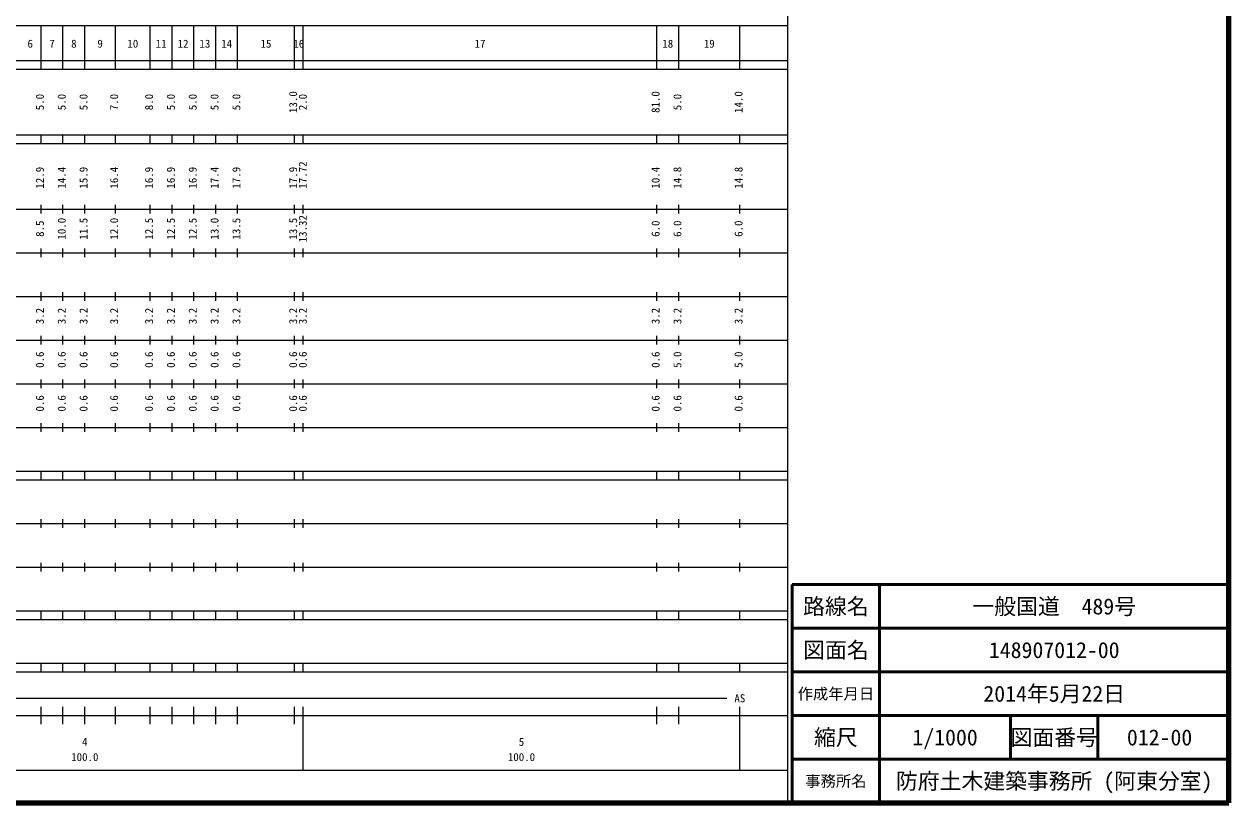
# Model space of a CAD drawing. Units: millimetres on the paper, enlarged 1000 times. Extents: x 40000 to 680000, y 20000 to 380000.
# Drawn here: x 404099 to 680000, y 20000 to 198357 of the extents above; entities that cross this region are included whole.
import ezdxf
from ezdxf.enums import TextEntityAlignment as Align

# ---------------------------------------------------------------- set-up
doc = ezdxf.new("R2010")
doc.units = ezdxf.units.MM
doc.header["$LTSCALE"] = 1000
for name, color, linetype, lineweight in [('M-TTL', 2, 'Continuous', 140), ('M-TTL-BAND', 7, 'Continuous', 25), ('M-TTL-FRAM', 2, 'Continuous', 50), ('M-TTL-LINE', 7, 'Continuous', 50)]:
    doc.layers.add(name, color=color, linetype=linetype, lineweight=lineweight)
doc.layers.add('M-TTL-TXT', color=7, linetype='Continuous')
doc.styles.add('ＭＳ ゴシック', font='')
doc.styles.get('ＭＳ ゴシック').set_extended_font_data('MS Gothic')

msp = doc.modelspace()

# ---------------------------------------------------------------- linework, layer by layer
at = {"layer": 'M-TTL'}
for p, q in [((680000, 20000), (680000, 380000)), ((40000, 20000), (680000, 20000))]:
    msp.add_line(p, q, dxfattribs=at)
at = {"layer": 'M-TTL-BAND'}
for p, q in [((579000, 20000), (579000, 370000)), ((68000, 198000), (579000, 198000)), ((408000, 188000), (408000, 198000)), ((413000, 188000), (413000, 198000)), ((418000, 188000), (418000, 198000)), ((425000, 188000), (425000, 198000)), ((433000, 188000), (433000, 198000)), ((438000, 188000), (438000, 198000)), ((443000, 188000), (443000, 198000)), ((448000, 188000), (448000, 198000)), ((453000, 188000), (453000, 198000)), ((466000, 188000), (466000, 198000)), ((468000, 188000), (468000, 198000)), ((549000, 188000), (549000, 198000)), ((554000, 188000), (554000, 198000)), ((568000, 188000), (568000, 198000)), ((40000, 190000), (579000, 190000)), ((40000, 188000), (579000, 188000)), ((40000, 173000), (579000, 173000)), ((408000, 171000), (408000, 173000)), ((413000, 171000), (413000, 173000)), ((418000, 171000), (418000, 173000)), ((425000, 171000), (425000, 173000)), ((433000, 171000), (433000, 173000)), ((438000, 171000), (438000, 173000)), ((443000, 171000), (443000, 173000)), ((448000, 171000), (448000, 173000)), ((453000, 171000), (453000, 173000)), ((466000, 171000), (466000, 173000)), ((468000, 171000), (468000, 173000)), ((549000, 171000), (549000, 173000)), ((554000, 171000), (554000, 173000)), ((568000, 171000), (568000, 173000)), ((40000, 171000), (579000, 171000)), ((40000, 156000), (579000, 156000)), ((408000, 155000), (408000, 157000)), ((413000, 155000), (413000, 157000)), ((418000, 155000), (418000, 157000)), ((425000, 155000), (425000, 157000)), ((433000, 155000), (433000, 157000)), ((438000, 155000), (438000, 157000)), ((443000, 155000), (443000, 157000)), ((448000, 155000), (448000, 157000)), ((453000, 155000), (453000, 157000)), ((466000, 155000), (466000, 157000)), ((468000, 155000), (468000, 157000)), ((549000, 155000), (549000, 157000)), ((554000, 155000), (554000, 157000)), ((568000, 155000), (568000, 157000)), ((408000, 145000), (408000, 147000)), ((413000, 145000), (413000, 147000)), ((418000, 145000), (418000, 147000)), ((425000, 145000), (425000, 147000)), ((433000, 145000), (433000, 147000)), ((438000, 145000), (438000, 147000)), ((443000, 145000), (443000, 147000)), ((448000, 145000), (448000, 147000)), ((453000, 145000), (453000, 147000)), ((466000, 145000), (466000, 147000)), ((468000, 145000), (468000, 147000)), ((549000, 145000), (549000, 147000)), ((554000, 145000), (554000, 147000)), ((568000, 145000), (568000, 147000)), ((46000, 146000), (579000, 146000)), ((52000, 136000), (579000, 136000)), ((408000, 135000), (408000, 137000)), ((413000, 135000), (413000, 137000)), ((418000, 135000), (418000, 137000)), ((425000, 135000), (425000, 137000)), ((433000, 135000), (433000, 137000)), ((438000, 135000), (438000, 137000)), ((443000, 135000), (443000, 137000)), ((448000, 135000), (448000, 137000)), ((453000, 135000), (453000, 137000)), ((466000, 135000), (466000, 137000)), ((468000, 135000), (468000, 137000)), ((549000, 135000), (549000, 137000)), ((554000, 135000), (554000, 137000)), ((568000, 135000), (568000, 137000)), ((408000, 125000), (408000, 127000)), ((413000, 125000), (413000, 127000)), ((418000, 125000), (418000, 127000)), ((425000, 125000), (425000, 127000)), ((433000, 125000), (433000, 127000)), ((438000, 125000), (438000, 127000)), ((443000, 125000), (443000, 127000)), ((448000, 125000), (448000, 127000)), ((453000, 125000), (453000, 127000)), ((466000, 125000), (466000, 127000)), ((468000, 125000), (468000, 127000)), ((549000, 125000), (549000, 127000)), ((554000, 125000), (554000, 127000)), ((568000, 125000), (568000, 127000)), ((46000, 126000), (579000, 126000)), ((52000, 116000), (579000, 116000)), ((408000, 115000), (408000, 117000)), ((413000, 115000), (413000, 117000)), ((418000, 115000), (418000, 117000)), ((425000, 115000), (425000, 117000)), ((433000, 115000), (433000, 117000)), ((438000, 115000), (438000, 117000)), ((443000, 115000), (443000, 117000)), ((448000, 115000), (448000, 117000)), ((453000, 115000), (453000, 117000)), ((466000, 115000), (466000, 117000)), ((468000, 115000), (468000, 117000)), ((549000, 115000), (549000, 117000)), ((554000, 115000), (554000, 117000)), ((568000, 115000), (568000, 117000)), ((46000, 106000), (579000, 106000)), ((408000, 105000), (408000, 107000)), ((413000, 105000), (413000, 107000)), ((418000, 105000), (418000, 107000)), ((425000, 105000), (425000, 107000)), ((433000, 105000), (433000, 107000)), ((438000, 105000), (438000, 107000)), ((443000, 105000), (443000, 107000)), ((448000, 105000), (448000, 107000)), ((453000, 105000), (453000, 107000)), ((466000, 105000), (466000, 107000)), ((468000, 105000), (468000, 107000)), ((549000, 105000), (549000, 107000)), ((554000, 105000), (554000, 107000)), ((568000, 105000), (568000, 107000)), ((40000, 96000), (579000, 96000)), ((40000, 94000), (579000, 94000)), ((408000, 94000), (408000, 96000)), ((413000, 94000), (413000, 96000)), ((418000, 94000), (418000, 96000)), ((425000, 94000), (425000, 96000)), ((433000, 94000), (433000, 96000)), ((438000, 94000), (438000, 96000)), ((443000, 94000), (443000, 96000)), ((448000, 94000), (448000, 96000)), ((453000, 94000), (453000, 96000)), ((466000, 94000), (466000, 96000)), ((468000, 94000), (468000, 96000)), ((549000, 94000), (549000, 96000)), ((554000, 94000), (554000, 96000)), ((568000, 94000), (568000, 96000)), ((49000, 84000), (579000, 84000)), ((408000, 83000), (408000, 85000)), ((413000, 83000), (413000, 85000)), ((418000, 83000), (418000, 85000)), ((425000, 83000), (425000, 85000)), ((433000, 83000), (433000, 85000)), ((438000, 83000), (438000, 85000)), ((443000, 83000), (443000, 85000)), ((448000, 83000), (448000, 85000)), ((453000, 83000), (453000, 85000)), ((466000, 83000), (466000, 85000)), ((468000, 83000), (468000, 85000)), ((549000, 83000), (549000, 85000)), ((554000, 83000), (554000, 85000)), ((568000, 83000), (568000, 85000)), ((408000, 73000), (408000, 75000)), ((413000, 73000), (413000, 75000)), ((418000, 73000), (418000, 75000)), ((425000, 73000), (425000, 75000)), ((433000, 73000), (433000, 75000)), ((438000, 73000), (438000, 75000)), ((443000, 73000), (443000, 75000)), ((448000, 73000), (448000, 75000)), ((453000, 73000), (453000, 75000)), ((466000, 73000), (466000, 75000)), ((468000, 73000), (468000, 75000)), ((549000, 73000), (549000, 75000)), ((554000, 73000), (554000, 75000)), ((568000, 73000), (568000, 75000)), ((40000, 74000), (579000, 74000)), ((40000, 64000), (579000, 64000)), ((408000, 62000), (408000, 64000)), ((413000, 62000), (413000, 64000)), ((418000, 62000), (418000, 64000)), ((425000, 62000), (425000, 64000)), ((433000, 62000), (433000, 64000)), ((438000, 62000), (438000, 64000)), ((443000, 62000), (443000, 64000)), ((448000, 62000), (448000, 64000)), ((453000, 62000), (453000, 64000)), ((466000, 62000), (466000, 64000)), ((468000, 62000), (468000, 64000)), ((549000, 62000), (549000, 64000)), ((554000, 62000), (554000, 64000)), ((568000, 62000), (568000, 64000)), ((40000, 62000), (579000, 62000)), ((40000, 52000), (579000, 52000)), ((40000, 50000), (579000, 50000)), ((408000, 50000), (408000, 52000)), ((413000, 50000), (413000, 52000)), ((418000, 50000), (418000, 52000)), ((425000, 50000), (425000, 52000)), ((433000, 50000), (433000, 52000)), ((438000, 50000), (438000, 52000)), ((443000, 50000), (443000, 52000)), ((448000, 50000), (448000, 52000)), ((453000, 50000), (453000, 52000)), ((466000, 50000), (466000, 52000)), ((468000, 50000), (468000, 52000)), ((549000, 50000), (549000, 52000)), ((554000, 50000), (554000, 52000)), ((568000, 50000), (568000, 52000)), ((71000, 44000), (565000, 44000)), ((408000, 38000), (408000, 42000)), ((413000, 38000), (413000, 42000)), ((418000, 38000), (418000, 42000)), ((425000, 38000), (425000, 42000)), ((433000, 38000), (433000, 42000)), ((438000, 38000), (438000, 42000)), ((443000, 38000), (443000, 42000)), ((448000, 38000), (448000, 42000)), ((453000, 38000), (453000, 42000)), ((466000, 38000), (466000, 42000)), ((468000, 27500), (468000, 42000)), ((549000, 38000), (549000, 42000)), ((554000, 38000), (554000, 42000)), ((568000, 27500), (568000, 42000)), ((40000, 40000), (579000, 40000)), ((68000, 27500), (579000, 27500))]:
    msp.add_line(p, q, dxfattribs=at)
at = {"layer": 'M-TTL-FRAM'}
for p, q in [((680000, 70000), (580000, 70000)), ((580000, 70000), (580000, 20000))]:
    msp.add_line(p, q, dxfattribs=at)
at = {"layer": 'M-TTL-LINE'}
for p, q in [((600000, 70000), (600000, 20000)), ((680000, 60000), (580000, 60000)), ((680000, 50000), (580000, 50000)), ((680000, 40000), (580000, 40000)), ((630000, 40000), (630000, 30000)), ((650000, 40000), (650000, 30000)), ((680000, 30000), (580000, 30000))]:
    msp.add_line(p, q, dxfattribs=at)

# ---------------------------------------------------------------- texts
at = {"layer": 'M-TTL-BAND', "style": 'ＭＳ ゴシック'}
for s, p in [('6', (405500, 192405)), ('7', (410500, 192405)), ('8', (415500, 192405)), ('9', (421500, 192405)), ('10', (429000, 192405)), ('11', (435500, 192405)), ('12', (440500, 192405)), ('13', (445500, 192405)), ('14', (450500, 192405)), ('15', (459500, 192405)), ('16', (467000, 192405)), ('17', (508500, 192405)), ('18', (551500, 192405)), ('19', (561000, 192405)), ('AS', (568000, 42500)), ('4', (418000, 32523)), ('5', (518000, 32523)), ('100.0', (418000, 29033)), ('100.0', (518000, 29033))]:
    msp.add_text(s, height=1833, dxfattribs=at).set_placement(p, align=Align.BOTTOM_CENTER)
for s, p in [('5.0', (409170, 180500)), ('5.0', (414170, 180500)), ('5.0', (419170, 180500)), ('7.0', (426170, 180500)), ('8.0', (434170, 180500)), ('5.0', (439170, 180500)), ('5.0', (444170, 180500)), ('5.0', (449170, 180500)), ('5.0', (454170, 180500)), ('13.0', (467170, 180500)), ('2.0', (469383, 180500)), ('81.0', (550170, 180500)), ('5.0', (555170, 180500)), ('14.0', (569170, 180500)), ('14.4', (414170, 163174)), ('16.4', (426170, 163174)), ('17.4', (449170, 163174)), ('17.72', (469383, 163793)), ('10.4', (550170, 163174)), ('14.8', (555170, 163174)), ('14.8', (569170, 163174)), ('12.9', (409170, 163174)), ('15.9', (419170, 163174)), ('16.9', (434170, 163174)), ('16.9', (439170, 163174)), ('16.9', (444170, 163174)), ('17.9', (454170, 163174)), ('17.9', (467170, 163174)), ('8.5', (409170, 151500)), ('10.0', (414170, 151500)), ('11.5', (419170, 151500)), ('12.0', (426170, 151500)), ('12.5', (434170, 151500)), ('12.5', (439170, 151500)), ('12.5', (444170, 151500)), ('13.0', (449170, 151500)), ('13.5', (454170, 151500)), ('13.5', (467170, 151500)), ('13.32', (469383, 151500)), ('6.0', (550170, 151500)), ('6.0', (555170, 151500)), ('6.0', (569170, 151500)), ('3.2', (409170, 131500)), ('3.2', (414170, 131500)), ('3.2', (419170, 131500)), ('3.2', (426170, 131500)), ('3.2', (434170, 131500)), ('3.2', (439170, 131500)), ('3.2', (444170, 131500)), ('3.2', (449170, 131500)), ('3.2', (454170, 131500)), ('3.2', (467170, 131500)), ('3.2', (469383, 131500)), ('3.2', (550170, 131500)), ('3.2', (555170, 131500)), ('3.2', (569170, 131500)), ('0.6', (409170, 121500)), ('0.6', (414170, 121500)), ('0.6', (419170, 121500)), ('0.6', (426170, 121500)), ('0.6', (434170, 121500)), ('0.6', (439170, 121500)), ('0.6', (444170, 121500)), ('0.6', (449170, 121500)), ('0.6', (454170, 121500)), ('0.6', (467170, 121500)), ('0.6', (469383, 121500)), ('0.6', (550170, 121500)), ('5.0', (555170, 121500)), ('5.0', (569170, 121500)), ('0.6', (409170, 111500)), ('0.6', (414170, 111500)), ('0.6', (419170, 111500)), ('0.6', (426170, 111500)), ('0.6', (434170, 111500)), ('0.6', (439170, 111500)), ('0.6', (444170, 111500)), ('0.6', (449170, 111500)), ('0.6', (454170, 111500)), ('0.6', (467170, 111500)), ('0.6', (469383, 111500)), ('0.6', (550170, 111500)), ('0.6', (555170, 111500)), ('0.6', (569170, 111500))]:
    msp.add_text(s, height=1833, rotation=90, dxfattribs=at).set_placement(p, align=Align.BOTTOM_CENTER)
at = {"layer": 'M-TTL-TXT', "style": 'ＭＳ ゴシック'}
for s, height, p in [('路線名', 3666, (590000, 65000)), ('路線名', 3666, (590000, 65000)), ('一般国道\u3000489号', 3666, (640000, 65000)), ('図面名', 3666, (590000, 55000)), ('図面名', 3666, (590000, 55000)), ('148907012-00', 3666, (640000, 55000)), ('2014年5月22日', 3666, (640000, 45000)), ('作成年月日', 2566, (590000, 45000)), ('作成年月日', 2566, (590000, 45000)), ('縮尺', 3666, (590000, 35000)), ('縮尺', 3666, (590000, 35000)), ('1/1000', 3666, (615000, 35000)), ('図面番号', 3666, (640000, 35000)), ('図面番号', 3666, (640000, 35000)), ('012-00', 3666, (664125, 35000)), ('事務所名', 2566, (590000, 25000)), ('事務所名', 2566, (590000, 25000)), ('防府土木建築事務所 (阿東分室)', 3666, (640000, 25000))]:
    msp.add_text(s, height=height, dxfattribs=at).set_placement(p, align=Align.MIDDLE_CENTER)

doc.saveas('drawing.dxf')
